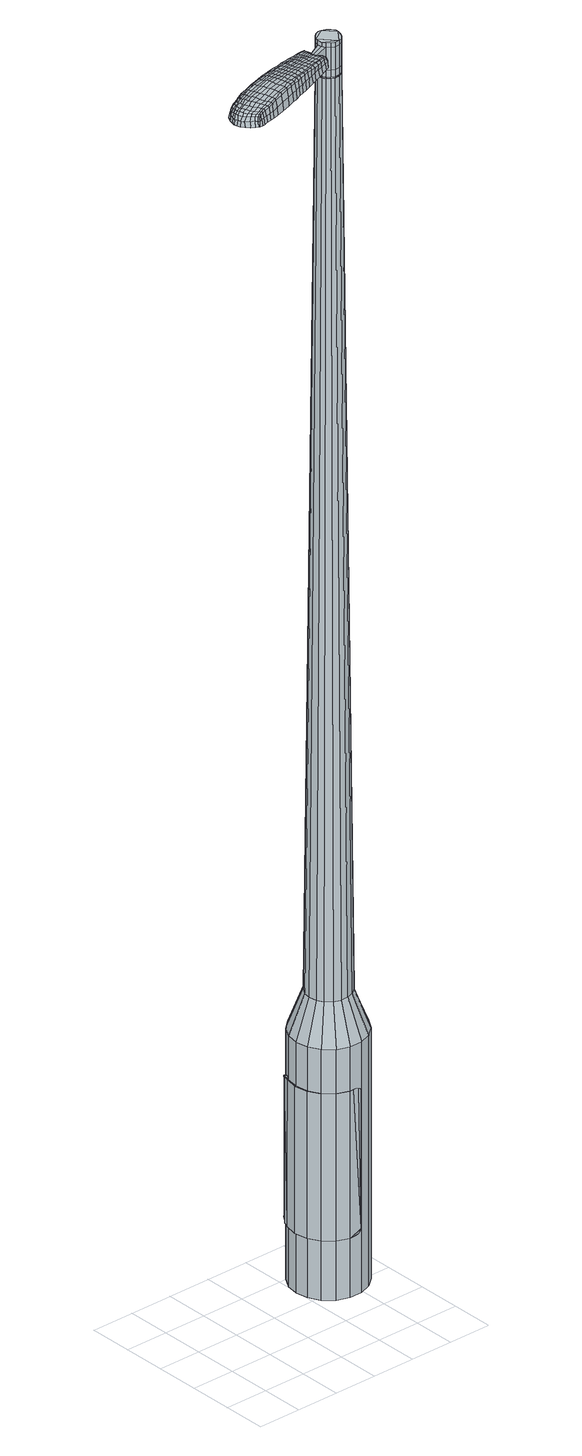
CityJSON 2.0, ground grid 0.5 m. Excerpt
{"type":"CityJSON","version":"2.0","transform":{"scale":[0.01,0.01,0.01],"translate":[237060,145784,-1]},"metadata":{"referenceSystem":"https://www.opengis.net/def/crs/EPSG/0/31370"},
"CityObjects":{
"object1":{"type":"GenericCityObject","attributes":{"cluster":570,"mean_distance_to_centroid":0.202,"new_centroid_x":237061.92,"new_centroid_y":145785.25,"mean_distance_to_camera":11.71,"H1":43.94,"H2":38.39,"Z_final":115.92,"cluster2":-1,"proj_x":237060.45,"proj_y":145781.13,"id_line":84807,"bearing_l":289.63,"distance":4.37,"orientation":"right","G_obj":199.63},"geometry":[{"type":"MultiSurface","lod":"2","boundaries":[[[0,1,2,3]],[[1,4,5,2]],[[4,6,7,5]],[[6,8,9,7]],[[8,10,11,9]],[[10,12,13,11]],[[12,14,15,13]],[[14,16,17,15]],[[16,18,19,17]],[[18,20,21,19]],[[20,22,23,21]],[[22,24,25,23]],[[24,26,27,25]],[[26,28,29,27]],[[28,30,31,29]],[[30,32,33,31]],[[32,34,35,33]],[[34,0,3,35]],[[36,37,38,39]],[[38,40,41,42]],[[41,43,42]],[[42,44,45,46]],[[45,47,46]],[[46,48,49,50]],[[49,51,50]],[[42,46,50,38]],[[50,52,39,38]],[[53,36,39]],[[2,5,7,35]],[[7,9,11,15]],[[11,13,15]],[[15,17,19,23]],[[19,21,23]],[[23,25,27,31]],[[27,29,31]],[[15,23,31,7]],[[31,33,35,7]],[[3,2,35]],[[1,0,54,55]],[[0,34,56,54]],[[34,32,57,56]],[[32,30,58,57]],[[30,28,59,58]],[[28,26,60,59]],[[26,24,61,60]],[[24,22,62,61]],[[22,20,63,62]],[[20,18,64,63]],[[18,16,65,64]],[[16,14,66,65]],[[14,12,67,66]],[[12,10,68,67]],[[10,8,69,68]],[[8,6,70,69]],[[6,4,71,70]],[[4,1,55,71]],[[55,54,72,73]],[[54,56,74,72]],[[56,57,75,74]],[[57,58,76,75]],[[58,59,77,76]],[[59,60,78,77]],[[60,61,79,78]],[[61,62,80,79]],[[62,63,81,80]],[[63,64,82,81]],[[64,65,83,82]],[[65,66,84,83]],[[66,67,85,84]],[[67,68,86,85]],[[68,69,87,86]],[[69,70,88,87]],[[70,71,89,88]],[[71,55,73,89]],[[90,91,92,93]],[[94,95,91,90]],[[96,97,95,94]],[[98,99,97,96]],[[100,101,99,98]],[[102,103,101,100]],[[79,104,103,102]],[[80,105,104,79]],[[81,106,105,80]],[[107,108,106,81]],[[83,109,108,107]],[[110,111,109,83]],[[112,113,111,110]],[[114,115,113,112]],[[116,117,115,114]],[[88,118,117,116]],[[119,120,118,88]],[[93,92,120,119]],[[121,122,123,124]],[[125,121,124,126]],[[127,125,126,128]],[[129,127,128,130]],[[131,129,130,132]],[[133,131,132,134]],[[135,133,134,136]],[[137,135,136,138]],[[139,137,138,140]],[[141,139,140,142]],[[143,141,142,144]],[[145,143,144,146]],[[147,145,146,148]],[[149,147,148,150]],[[151,149,150,152]],[[153,151,152,154]],[[73,72,90,93]],[[72,74,94,90]],[[74,75,96,94]],[[75,76,98,96]],[[76,77,100,98]],[[77,78,102,100]],[[78,79,102]],[[82,107,81]],[[82,83,107]],[[84,110,83]],[[84,85,112,110]],[[85,86,114,112]],[[86,87,116,114]],[[87,88,116]],[[89,119,88]],[[89,73,93,119]],[[155,156,92,91]],[[156,157,120,92]],[[157,118,120]],[[158,117,118]],[[158,159,115,117]],[[159,160,113,115]],[[160,161,111,113]],[[161,109,111]],[[162,108,109]],[[162,106,108]],[[163,103,104]],[[163,164,101,103]],[[164,165,99,101]],[[165,166,97,99]],[[166,167,95,97]],[[167,155,91,95]],[[39,52,153,168]],[[156,155,169,154]],[[53,39,168,122]],[[155,167,123,169]],[[36,53,122,121]],[[167,166,124,123]],[[37,36,121,125]],[[166,165,126,124]],[[38,37,125,127]],[[165,164,128,126]],[[40,38,127,129]],[[164,163,130,128]],[[41,40,129,131]],[[163,104,132,130]],[[43,41,131,133]],[[104,105,134,132]],[[42,43,133,135]],[[105,106,136,134]],[[44,42,135,137]],[[106,162,138,136]],[[45,44,137,139]],[[162,109,140,138]],[[47,45,139,141]],[[109,161,142,140]],[[46,47,141,143]],[[161,160,144,142]],[[48,46,143,145]],[[160,159,146,144]],[[49,48,145,147]],[[159,158,148,146]],[[51,49,147,149]],[[158,118,150,148]],[[50,51,149,151]],[[118,157,152,150]],[[52,50,151,153]],[[157,156,154,152]],[[153,154,170,171]],[[154,169,172,170]],[[169,123,173,172]],[[123,122,174,173]],[[122,168,175,174]],[[168,153,171,175]],[[176,177,178,179]],[[180,176,179,181]],[[176,180,182,183]],[[177,176,183,184]],[[185,186,187,188]],[[189,185,188,190]],[[185,189,191,192]],[[186,185,192,193]],[[194,195,196,197]],[[198,194,197,199]],[[194,198,200,201]],[[195,194,201,202]],[[203,204,205,206]],[[207,203,206,208]],[[203,207,209,210]],[[204,203,210,211]],[[212,213,214,215]],[[216,212,215,217]],[[212,216,218,219]],[[213,212,219,220]],[[221,222,223,224]],[[225,221,224,226]],[[221,225,227,228]],[[222,221,228,229]],[[230,231,232,233]],[[222,230,233,223]],[[230,222,229,234]],[[231,230,234,235]],[[236,237,238,239]],[[231,236,239,232]],[[236,231,235,240]],[[237,236,240,241]],[[242,180,181,243]],[[237,242,243,238]],[[242,237,241,244]],[[180,242,244,182]],[[245,246,247,248]],[[249,245,248,250]],[[245,249,251,252]],[[246,245,252,253]],[[254,255,256,257]],[[246,254,257,247]],[[254,246,253,258]],[[255,254,258,259]],[[260,261,262,263]],[[255,260,263,256]],[[260,255,259,264]],[[261,260,264,265]],[[266,267,268,269]],[[261,266,269,262]],[[266,261,265,270]],[[267,266,270,271]],[[272,177,184,273]],[[267,272,273,268]],[[272,267,271,274]],[[177,272,274,178]],[[275,276,277,278]],[[279,275,278,280]],[[275,279,281,282]],[[276,275,282,283]],[[284,285,286,287]],[[276,284,287,277]],[[284,276,283,288]],[[285,284,288,289]],[[290,291,292,293]],[[285,290,293,286]],[[290,285,289,294]],[[291,290,294,295]],[[296,189,190,297]],[[291,296,297,292]],[[296,291,295,298]],[[189,296,298,191]],[[299,300,301,302]],[[303,299,302,304]],[[299,303,305,306]],[[300,299,306,307]],[[308,309,310,311]],[[300,308,311,301]],[[308,300,307,312]],[[309,308,312,313]],[[314,315,316,317]],[[309,314,317,310]],[[314,309,313,318]],[[315,314,318,319]],[[320,321,322,323]],[[315,320,323,316]],[[320,315,319,324]],[[321,320,324,325]],[[326,186,193,327]],[[321,326,327,322]],[[326,321,325,328]],[[186,326,328,187]],[[329,215,214,330]],[[331,329,330,332]],[[329,331,333,334]],[[215,329,334,217]],[[335,331,332,336]],[[337,335,336,338]],[[335,337,339,340]],[[331,335,340,333]],[[341,337,338,342]],[[343,341,342,344]],[[341,343,345,346]],[[337,341,346,339]],[[347,343,344,348]],[[349,347,348,350]],[[347,349,351,352]],[[343,347,352,345]],[[353,349,350,354]],[[204,353,354,205]],[[353,204,211,355]],[[349,353,355,351]],[[356,357,202,201]],[[358,356,201,200]],[[356,358,359,360]],[[357,356,360,361]],[[362,363,361,360]],[[364,362,360,359]],[[362,364,365,366]],[[363,362,366,367]],[[368,369,367,366]],[[370,368,366,365]],[[368,370,371,372]],[[369,368,372,373]],[[374,375,373,372]],[[376,374,372,371]],[[374,376,209,207]],[[375,374,207,208]],[[377,378,379,380]],[[279,377,380,281]],[[377,279,280,381]],[[378,377,381,382]],[[383,198,199,384]],[[378,383,384,379]],[[383,378,382,385]],[[198,383,385,200]],[[386,387,388,389]],[[225,386,389,227]],[[386,225,226,390]],[[387,386,390,391]],[[392,393,394,395]],[[387,392,395,388]],[[392,387,391,396]],[[393,392,396,397]],[[398,195,202,399]],[[393,398,399,394]],[[398,393,397,400]],[[195,398,400,196]],[[401,402,403,404]],[[183,401,404,184]],[[401,183,182,405]],[[402,401,405,406]],[[407,408,409,410]],[[402,407,410,403]],[[407,402,406,411]],[[408,407,411,412]],[[413,206,205,414]],[[408,413,414,409]],[[413,408,412,415]],[[206,413,415,208]],[[416,417,418,419]],[[188,416,419,190]],[[416,188,187,420]],[[417,416,420,421]],[[422,210,209,423]],[[417,422,423,418]],[[422,417,421,424]],[[210,422,424,211]],[[425,426,427,428]],[[303,425,428,305]],[[425,303,304,429]],[[426,425,429,430]],[[431,216,217,432]],[[426,431,432,427]],[[431,426,430,433]],[[216,431,433,218]],[[434,435,436,437]],[[249,434,437,251]],[[434,249,250,438]],[[435,434,438,439]],[[440,441,442,443]],[[435,440,443,436]],[[440,435,439,444]],[[441,440,444,445]],[[446,213,220,447]],[[441,446,447,442]],[[446,441,445,448]],[[213,446,448,214]],[[449,450,439,438]],[[248,449,438,250]],[[449,248,247,451]],[[450,449,451,452]],[[453,454,445,444]],[[450,453,444,439]],[[453,450,452,455]],[[454,453,455,456]],[[457,330,214,448]],[[454,457,448,445]],[[457,454,456,458]],[[330,457,458,332]],[[459,460,461,462]],[[306,459,462,307]],[[459,306,305,428]],[[460,459,428,427]],[[463,334,333,464]],[[460,463,464,461]],[[463,460,427,432]],[[334,463,432,217]],[[465,466,452,451]],[[257,465,451,247]],[[465,257,256,467]],[[466,465,467,468]],[[469,470,456,455]],[[466,469,455,452]],[[469,466,468,471]],[[470,469,471,472]],[[473,336,332,458]],[[470,473,458,456]],[[473,470,472,474]],[[336,473,474,338]],[[475,476,477,478]],[[312,475,478,313]],[[475,312,307,462]],[[476,475,462,461]],[[479,340,339,480]],[[476,479,480,477]],[[479,476,461,464]],[[340,479,464,333]],[[481,482,468,467]],[[263,481,467,256]],[[481,263,262,483]],[[482,481,483,484]],[[485,486,472,471]],[[482,485,471,468]],[[485,482,484,487]],[[486,485,487,488]],[[489,342,338,474]],[[486,489,474,472]],[[489,486,488,490]],[[342,489,490,344]],[[491,492,493,494]],[[318,491,494,319]],[[491,318,313,478]],[[492,491,478,477]],[[495,346,345,496]],[[492,495,496,493]],[[495,492,477,480]],[[346,495,480,339]],[[497,498,484,483]],[[269,497,483,262]],[[497,269,268,499]],[[498,497,499,500]],[[501,502,488,487]],[[498,501,487,484]],[[501,498,500,503]],[[502,501,503,504]],[[505,348,344,490]],[[502,505,490,488]],[[505,502,504,506]],[[348,505,506,350]],[[507,508,509,510]],[[324,507,510,325]],[[507,324,319,494]],[[508,507,494,493]],[[511,352,351,512]],[[508,511,512,509]],[[511,508,493,496]],[[352,511,496,345]],[[513,514,500,499]],[[273,513,499,268]],[[513,273,184,404]],[[514,513,404,403]],[[515,516,504,503]],[[514,515,503,500]],[[515,514,403,410]],[[516,515,410,409]],[[517,354,350,506]],[[516,517,506,504]],[[517,516,409,414]],[[354,517,414,205]],[[518,519,421,420]],[[328,518,420,187]],[[518,328,325,510]],[[519,518,510,509]],[[520,355,211,424]],[[519,520,424,421]],[[520,519,509,512]],[[355,520,512,351]],[[521,522,382,381]],[[278,521,381,280]],[[521,278,277,523]],[[522,521,523,524]],[[525,358,200,385]],[[522,525,385,382]],[[525,522,524,526]],[[358,525,526,359]],[[527,528,529,530]],[[228,527,530,229]],[[527,228,227,389]],[[528,527,389,388]],[[531,532,533,534]],[[528,531,534,529]],[[531,528,388,395]],[[532,531,395,394]],[[535,357,361,536]],[[532,535,536,533]],[[535,532,394,399]],[[357,535,399,202]],[[537,538,524,523]],[[287,537,523,277]],[[537,287,286,539]],[[538,537,539,540]],[[541,364,359,526]],[[538,541,526,524]],[[541,538,540,542]],[[364,541,542,365]],[[543,544,545,546]],[[234,543,546,235]],[[543,234,229,530]],[[544,543,530,529]],[[547,548,549,550]],[[544,547,550,545]],[[547,544,529,534]],[[548,547,534,533]],[[551,363,367,552]],[[548,551,552,549]],[[551,548,533,536]],[[363,551,536,361]],[[553,554,540,539]],[[293,553,539,286]],[[553,293,292,555]],[[554,553,555,556]],[[557,370,365,542]],[[554,557,542,540]],[[557,554,556,558]],[[370,557,558,371]],[[559,560,561,562]],[[240,559,562,241]],[[559,240,235,546]],[[560,559,546,545]],[[563,564,565,566]],[[560,563,566,561]],[[563,560,545,550]],[[564,563,550,549]],[[567,369,373,568]],[[564,567,568,565]],[[567,564,549,552]],[[369,567,552,367]],[[569,570,556,555]],[[297,569,555,292]],[[569,297,190,419]],[[570,569,419,418]],[[571,376,371,558]],[[570,571,558,556]],[[571,570,418,423]],[[376,571,423,209]],[[572,573,406,405]],[[244,572,405,182]],[[572,244,241,562]],[[573,572,562,561]],[[574,575,412,411]],[[573,574,411,406]],[[574,573,561,566]],[[575,574,566,565]],[[576,375,208,415]],[[575,576,415,412]],[[576,575,565,568]],[[375,576,568,373]],[[577,578,579,580]],[[580,579,581,582]],[[583,581,579,584]],[[584,579,578,585]],[[586,587,588,589]],[[589,588,590,591]],[[592,590,588,593]],[[593,588,587,594]],[[595,596,597,598]],[[598,597,599,600]],[[601,599,597,602]],[[602,597,596,603]],[[604,605,606,607]],[[607,606,608,609]],[[610,608,606,611]],[[611,606,605,612]],[[613,614,615,616]],[[616,615,617,618]],[[619,617,615,620]],[[620,615,614,621]],[[622,623,624,625]],[[625,624,626,627]],[[628,626,624,629]],[[629,624,623,630]],[[631,632,633,634]],[[634,633,623,622]],[[630,623,633,635]],[[635,633,632,636]],[[637,638,639,640]],[[640,639,632,631]],[[636,632,639,641]],[[641,639,638,642]],[[582,581,643,644]],[[644,643,638,637]],[[642,638,643,645]],[[645,643,581,583]],[[646,647,648,649]],[[649,648,650,651]],[[652,650,648,653]],[[653,648,647,654]],[[655,656,657,658]],[[658,657,647,646]],[[654,647,657,659]],[[659,657,656,660]],[[661,662,663,664]],[[664,663,656,655]],[[660,656,663,665]],[[665,663,662,666]],[[667,668,669,670]],[[670,669,662,661]],[[666,662,669,671]],[[671,669,668,672]],[[585,578,673,674]],[[674,673,668,667]],[[672,668,673,675]],[[675,673,578,577]],[[676,677,678,679]],[[679,678,680,681]],[[682,680,678,683]],[[683,678,677,684]],[[685,686,687,688]],[[688,687,677,676]],[[684,677,687,689]],[[689,687,686,690]],[[691,692,693,694]],[[694,693,686,685]],[[690,686,693,695]],[[695,693,692,696]],[[591,590,697,698]],[[698,697,692,691]],[[696,692,697,699]],[[699,697,590,592]],[[700,701,702,703]],[[703,702,704,705]],[[706,704,702,707]],[[707,702,701,708]],[[709,710,711,712]],[[712,711,701,700]],[[708,701,711,713]],[[713,711,710,714]],[[715,716,717,718]],[[718,717,710,709]],[[714,710,717,719]],[[719,717,716,720]],[[721,722,723,724]],[[724,723,716,715]],[[720,716,723,725]],[[725,723,722,726]],[[594,587,727,728]],[[728,727,722,721]],[[726,722,727,729]],[[729,727,587,586]],[[613,616,730,731]],[[731,730,732,733]],[[734,732,730,735]],[[735,730,616,618]],[[733,732,736,737]],[[737,736,738,739]],[[740,738,736,741]],[[741,736,732,734]],[[739,738,742,743]],[[743,742,744,745]],[[746,744,742,747]],[[747,742,738,740]],[[745,744,748,749]],[[749,748,750,751]],[[752,750,748,753]],[[753,748,744,746]],[[751,750,754,755]],[[755,754,605,604]],[[612,605,754,756]],[[756,754,750,752]],[[603,757,758,602]],[[602,758,759,601]],[[760,759,758,761]],[[761,758,757,762]],[[762,763,764,761]],[[761,764,765,760]],[[766,765,764,767]],[[767,764,763,768]],[[768,769,770,767]],[[767,770,771,766]],[[772,771,770,773]],[[773,770,769,774]],[[774,775,776,773]],[[773,776,777,772]],[[610,777,776,608]],[[608,776,775,609]],[[778,779,780,781]],[[781,780,680,682]],[[681,680,780,782]],[[782,780,779,783]],[[600,599,784,785]],[[785,784,779,778]],[[783,779,784,786]],[[786,784,599,601]],[[787,788,789,790]],[[790,789,626,628]],[[627,626,789,791]],[[791,789,788,792]],[[793,794,795,796]],[[796,795,788,787]],[[792,788,795,797]],[[797,795,794,798]],[[603,596,799,800]],[[800,799,794,793]],[[798,794,799,801]],[[801,799,596,595]],[[802,803,804,805]],[[805,804,584,585]],[[583,584,804,806]],[[806,804,803,807]],[[808,809,810,811]],[[811,810,803,802]],[[807,803,810,812]],[[812,810,809,813]],[[604,607,814,815]],[[815,814,809,808]],[[813,809,814,816]],[[816,814,607,609]],[[817,818,819,820]],[[820,819,589,591]],[[586,589,819,821]],[[821,819,818,822]],[[610,611,823,824]],[[824,823,818,817]],[[822,818,823,825]],[[825,823,611,612]],[[826,827,704,828]],[[828,704,706]],[[705,704,829]],[[829,704,827,830]],[[618,617,831,832]],[[832,831,827,826]],[[830,827,831,833]],[[833,831,617,619]],[[834,835,836,837]],[[837,836,650,652]],[[651,650,836,838]],[[838,836,835,839]],[[840,841,842,843]],[[843,842,835,834]],[[839,835,842,844]],[[844,842,841,845]],[[621,614,846,847]],[[847,846,841,840]],[[845,841,846,848]],[[848,846,614,613]],[[839,849,850,838]],[[838,850,649,651]],[[646,649,850,851]],[[851,850,849,852]],[[845,853,854,844]],[[844,854,849,839]],[[852,849,854,855]],[[855,854,853,856]],[[613,731,857,848]],[[848,857,853,845]],[[856,853,857,858]],[[858,857,731,733]],[[859,860,861,862]],[[862,861,707,708]],[[706,707,861,828]],[[828,861,860,826]],[[734,735,863,864]],[[864,863,860,859]],[[826,860,863,832]],[[832,863,735,618]],[[852,865,866,851]],[[851,866,658,646]],[[655,658,866,867]],[[867,866,865,868]],[[856,869,870,855]],[[855,870,865,852]],[[868,865,870,871]],[[871,870,869,872]],[[733,737,873,858]],[[858,873,869,856]],[[872,869,873,874]],[[874,873,737,739]],[[875,876,877,878]],[[878,877,713,714]],[[708,713,877,862]],[[862,877,876,859]],[[740,741,879,880]],[[880,879,876,875]],[[859,876,879,864]],[[864,879,741,734]],[[868,881,867]],[[867,881,664,655]],[[661,664,881,882]],[[882,881,883]],[[872,884,885,871]],[[871,885,881,868]],[[883,881,885,886]],[[886,885,884,887]],[[739,743,888,874]],[[874,888,884,872]],[[887,884,888,889]],[[889,888,743,745]],[[890,891,892,893]],[[893,892,719,720]],[[714,719,892,878]],[[878,892,891,875]],[[746,747,894,895]],[[895,894,891,890]],[[875,891,894,880]],[[880,894,747,740]],[[883,896,897,882]],[[882,897,670,661]],[[667,670,897,898]],[[898,897,896,899]],[[887,900,901,886]],[[886,901,896,883]],[[899,896,901,902]],[[902,901,900,903]],[[745,749,904,889]],[[889,904,900,887]],[[903,900,904,905]],[[905,904,749,751]],[[906,907,908,909]],[[909,908,725,726]],[[720,725,908,893]],[[893,908,907,890]],[[752,753,910,911]],[[911,910,907,906]],[[890,907,910,895]],[[895,910,753,746]],[[899,912,913,898]],[[898,913,674,667]],[[585,674,913,805]],[[805,913,912,802]],[[903,914,915,902]],[[902,915,912,899]],[[802,912,915,811]],[[811,915,914,808]],[[751,755,916,905]],[[905,916,914,903]],[[808,914,916,815]],[[815,916,755,604]],[[822,917,918,821]],[[821,918,729,586]],[[726,729,918,909]],[[909,918,917,906]],[[612,756,919,825]],[[825,919,917,822]],[[906,917,919,911]],[[911,919,756,752]],[[783,920,921,782]],[[782,921,679,681]],[[676,679,921,922]],[[922,921,920,923]],[[601,759,924,786]],[[786,924,920,783]],[[923,920,924,925]],[[925,924,759,760]],[[926,927,928,929]],[[929,928,629,630]],[[628,629,928,790]],[[790,928,927,787]],[[930,931,932,933]],[[933,932,927,926]],[[787,927,932,796]],[[796,932,931,793]],[[762,757,934,935]],[[935,934,931,930]],[[793,931,934,800]],[[800,934,757,603]],[[923,936,937,922]],[[922,937,688,676]],[[685,688,937,938]],[[938,937,936,939]],[[760,765,940,925]],[[925,940,936,923]],[[939,936,940,941]],[[941,940,765,766]],[[942,943,944,945]],[[945,944,635,636]],[[630,635,944,929]],[[929,944,943,926]],[[946,947,948,949]],[[949,948,943,942]],[[926,943,948,933]],[[933,948,947,930]],[[768,763,950,951]],[[951,950,947,946]],[[930,947,950,935]],[[935,950,763,762]],[[939,952,953,938]],[[938,953,694,685]],[[691,694,953,954]],[[954,953,952,955]],[[766,771,956,941]],[[941,956,952,939]],[[955,952,956,957]],[[957,956,771,772]],[[958,959,960,961]],[[961,960,641,642]],[[636,641,960,945]],[[945,960,959,942]],[[962,963,964,965]],[[965,964,959,958]],[[942,959,964,949]],[[949,964,963,946]],[[774,769,966,967]],[[967,966,963,962]],[[946,963,966,951]],[[951,966,769,768]],[[955,968,969,954]],[[954,969,698,691]],[[591,698,969,820]],[[820,969,968,817]],[[772,777,970,957]],[[957,970,968,955]],[[817,968,970,824]],[[824,970,777,610]],[[807,971,972,806]],[[806,972,645,583]],[[642,645,972,961]],[[961,972,971,958]],[[813,973,974,812]],[[812,974,971,807]],[[958,971,974,965]],[[965,974,973,962]],[[609,775,975,816]],[[816,975,973,813]],[[962,973,975,967]],[[967,975,775,774]],[[577,580,179,178]],[[580,582,181,179]],[[592,593,192,191]],[[593,594,193,192]],[[595,598,197,196]],[[598,600,199,197]],[[619,620,219,218]],[[620,621,220,219]],[[622,625,224,223]],[[625,627,226,224]],[[631,634,233,232]],[[634,622,223,233]],[[637,640,239,238]],[[640,631,232,239]],[[582,644,243,181]],[[644,637,238,243]],[[652,653,252,251]],[[653,654,253,252]],[[654,659,258,253]],[[659,660,259,258]],[[660,665,264,259]],[[665,666,265,264]],[[666,671,270,265]],[[671,672,271,270]],[[672,675,274,271]],[[675,577,178,274]],[[682,683,282,281]],[[683,684,283,282]],[[684,689,288,283]],[[689,690,289,288]],[[690,695,294,289]],[[695,696,295,294]],[[696,699,298,295]],[[699,592,191,298]],[[700,703,302,301]],[[703,705,304,302]],[[709,712,311,310]],[[712,700,301,311]],[[715,718,317,316]],[[718,709,310,317]],[[721,724,323,322]],[[724,715,316,323]],[[594,728,327,193]],[[728,721,322,327]],[[778,781,380,379]],[[781,682,281,380]],[[600,785,384,199]],[[785,778,379,384]],[[627,791,390,226]],[[791,792,391,390]],[[792,797,396,391]],[[797,798,397,396]],[[798,801,400,397]],[[801,595,196,400]],[[705,829,429,304]],[[829,830,430,429]],[[830,833,433,430]],[[833,619,218,433]],[[834,837,437,436]],[[837,652,251,437]],[[840,843,443,442]],[[843,834,436,443]],[[621,847,447,220]],[[847,840,442,447]],[[976,977,978,979]],[[980,981,979,978]],[[982,983,984,985]],[[986,987,988,989]],[[977,990,991,978]],[[992,980,978,991]],[[993,982,985,994]],[[995,996,987,986]],[[990,997,998,991]],[[998,999,992,991]],[[1000,993,994,1001]],[[1002,996,995,1003]],[[997,1004,1005,998]],[[1005,1006,999,998]],[[1007,1000,1001,1008]],[[1009,1002,1003,1010]],[[1011,1012,1013,1014]],[[1015,1016,1012,1011]],[[1015,1017,1018,1016]],[[1017,1019,1020,1018]],[[1021,1022,1023,1024]],[[1025,1026,1022,1021]],[[1027,1028,1026,1025]],[[1029,1030,1028,1027]],[[1024,1013,1012,1021]],[[1021,1012,1016,1025]],[[1016,1018,1027,1025]],[[1018,1020,1029,1027]],[[985,984,981,980]],[[994,985,980,992]],[[999,1001,994,992]],[[1006,1008,1001,999]],[[986,989,983,982]],[[995,986,982,993]],[[1003,995,993,1000]],[[1010,1003,1000,1007]],[[987,1011,1014,988]],[[996,1015,1011,987]],[[1017,1015,996,1002]],[[1019,1017,1002,1009]],[[1031,1032,1033,1034]],[[1033,1035,1036,1037]],[[1033,1037,1038,1039]],[[1033,1039,1034]],[[1040,1031,1034,1041]],[[1042,1041,1034,1043]],[[1044,1043,1034]],[[1045,1033,1032,1046]],[[1047,1045,1046,1048]],[[1049,1047,1048,1050]],[[1051,1049,1050,1052]],[[1053,1051,1052,1054]],[[1054,1055,1056,1057]],[[1054,1057,1058,1059]],[[1054,1059,1060,1061]],[[1060,1062,1063,1064]],[[1060,1064,1065,1066]],[[1060,1066,1061]],[[1054,1061,1053]],[[1067,1068,1032,1031]],[[1069,1070,1035,1033]],[[1071,1072,1044,1034]],[[1068,1073,1046,1032]],[[1074,1069,1033,1045]],[[1073,1075,1048,1046]],[[1076,1074,1045,1047]],[[1075,1077,1050,1048]],[[1078,1076,1047,1049]],[[1077,1079,1052,1050]],[[1080,1078,1049,1051]],[[1079,1081,1054,1052]],[[1082,1080,1051,1053]],[[1081,1083,1055,1054]],[[1084,1085,1062,1060]],[[1086,1082,1053,1061]],[[1056,1055,1083,1087]],[[1057,1056,1087,1088]],[[1058,1057,1088,1089]],[[1059,1058,1089,1090]],[[1060,1059,1090,1084]],[[1091,1067,1031,1040]],[[1092,1091,1040,1041]],[[1093,1092,1041,1042]],[[1094,1093,1042,1043]],[[1072,1094,1043,1044]],[[1036,1035,1070,1095]],[[1063,1062,1085,1096]],[[1037,1036,1095,1097]],[[1038,1037,1097,1098]],[[1039,1038,1098,1099]],[[1034,1039,1099,1071]],[[1064,1063,1096,1100]],[[1065,1064,1100,1101]],[[1066,1065,1101,1102]],[[1061,1066,1102,1086]]]}]}
},
"vertices":[
[151,109,384],[149,123,384],[149,123,96],[151,109,96],[151,137,384],[151,137,96],[159,150,384],[159,150,96],[170,160,384],[170,160,96],[184,164,384],[184,164,96],[198,164,384],[198,164,96],[212,159,384],[212,159,96],[223,150,384],[223,150,96],[231,137,384],[231,137,96],[233,122,384],[233,122,96],[231,108,384],[231,108,96],[223,95,384],[223,95,96],[212,86,384],[212,86,96],[198,81,384],[198,81,96],[183,81,384],[183,81,96],[169,86,384],[169,86,96],[158,96,384],[158,96,96],[184,111,1524],[188,109,1524],[193,109,1524],[178,118,1524],[198,111,1524],[201,114,1524],[204,123,1524],[203,118,1524],[204,127,1524],[201,131,1524],[193,136,1524],[198,134,1524],[189,136,1524],[184,134,1524],[178,127,1524],[181,131,1524],[177,123,1524],[180,114,1524],[167,114,429],[166,123,429],[171,107,429],[178,101,429],[186,98,429],[195,98,429],[203,101,429],[210,106,429],[214,114,429],[216,123,429],[215,131,429],[210,139,429],[204,144,429],[195,147,429],[187,148,429],[178,145,429],[172,139,429],[167,131,429],[178,118,1483],[177,123,1483],[180,114,1483],[184,111,1483],[188,109,1483],[193,109,1483],[198,111,1483],[201,114,1483],[203,118,1483],[204,123,1483],[204,127,1483],[201,131,1483],[198,134,1483],[193,136,1483],[189,136,1483],[184,134,1483],[181,131,1483],[178,127,1483],[179,118,1483],[179,118,1485],[178,123,1485],[178,123,1483],[181,115,1483],[181,115,1485],[184,112,1483],[184,112,1485],[189,110,1483],[189,110,1485],[193,110,1483],[193,110,1485],[197,112,1483],[197,112,1485],[201,114,1485],[203,118,1485],[204,123,1485],[203,127,1483],[203,127,1485],[201,131,1485],[197,134,1483],[197,134,1485],[193,135,1483],[193,135,1485],[189,135,1483],[189,135,1485],[185,134,1483],[185,134,1485],[181,131,1485],[179,127,1483],[179,127,1485],[184,111,1519],[180,114,1519],[180,114,1493],[184,111,1493],[188,109,1519],[188,109,1493],[193,109,1519],[193,109,1493],[198,111,1519],[198,111,1493],[201,114,1519],[201,114,1493],[203,118,1519],[203,118,1493],[204,123,1519],[204,123,1493],[204,127,1519],[204,127,1493],[201,131,1519],[201,131,1493],[198,134,1519],[198,134,1493],[193,136,1519],[193,136,1493],[189,136,1519],[189,136,1493],[184,134,1519],[184,134,1493],[181,131,1519],[181,131,1493],[178,127,1519],[178,127,1493],[177,123,1519],[177,123,1493],[178,118,1485],[177,123,1485],[178,127,1485],[184,134,1485],[189,136,1485],[193,136,1485],[198,134,1485],[204,127,1485],[198,111,1485],[193,109,1485],[188,109,1485],[184,111,1485],[180,114,1485],[178,118,1519],[178,118,1493],[160,115,1513],[160,115,1518],[161,112,1513],[162,109,1513],[162,109,1518],[161,112,1518],[84,105,1519],[91,108,1518],[89,109,1509],[82,106,1510],[76,103,1519],[74,104,1510],[77,102,1526],[86,104,1525],[92,106,1525],[97,69,1519],[104,72,1518],[104,74,1525],[97,71,1525],[89,66,1519],[89,68,1526],[88,64,1510],[96,67,1510],[103,70,1509],[22,61,1519],[21,64,1519],[20,64,1513],[21,61,1513],[24,58,1519],[24,57,1513],[26,58,1524],[24,61,1524],[22,65,1524],[92,86,1530],[99,88,1529],[98,91,1529],[91,89,1530],[83,83,1531],[82,86,1531],[84,79,1530],[93,82,1530],[100,85,1529],[168,113,1512],[167,116,1512],[166,115,1517],[167,113,1517],[169,110,1512],[167,110,1517],[168,110,1506],[167,113,1506],[166,116,1506],[29,84,1519],[32,86,1519],[31,87,1512],[28,85,1512],[27,83,1518],[26,84,1512],[28,82,1522],[30,83,1523],[33,85,1524],[36,88,1519],[41,90,1519],[40,91,1512],[35,89,1512],[37,87,1524],[42,89,1525],[47,92,1519],[54,95,1519],[53,96,1511],[45,93,1511],[48,91,1526],[55,94,1526],[65,99,1519],[63,100,1510],[66,98,1526],[155,126,1513],[148,124,1513],[149,123,1518],[156,125,1517],[161,128,1512],[160,127,1516],[160,128,1506],[154,127,1507],[147,125,1507],[141,122,1514],[133,120,1515],[135,119,1520],[142,121,1519],[139,123,1507],[132,121,1507],[126,118,1515],[119,116,1516],[120,115,1522],[127,117,1521],[125,119,1508],[117,117,1508],[112,114,1517],[105,112,1517],[106,111,1524],[113,113,1523],[110,115,1508],[103,113,1509],[98,110,1518],[99,108,1524],[96,111,1509],[40,50,1519],[43,51,1519],[43,52,1524],[40,52,1523],[38,50,1518],[38,51,1522],[37,49,1512],[40,49,1512],[43,49,1512],[48,52,1519],[54,54,1519],[54,55,1525],[48,54,1524],[48,51,1512],[53,52,1512],[59,55,1519],[67,58,1519],[67,60,1526],[60,57,1526],[59,54,1511],[66,56,1511],[78,62,1519],[78,64,1526],[77,60,1510],[165,98,1513],[158,95,1513],[158,93,1507],[165,96,1507],[170,100,1512],[170,99,1506],[169,101,1516],[165,99,1517],[158,96,1518],[151,92,1514],[144,89,1515],[144,87,1507],[151,90,1507],[152,93,1519],[145,90,1520],[137,86,1515],[131,83,1516],[130,81,1508],[137,84,1508],[138,87,1521],[131,85,1522],[124,80,1517],[117,77,1517],[116,75,1509],[123,78,1508],[124,82,1523],[117,79,1524],[110,74,1518],[110,73,1509],[111,76,1524],[161,111,1519],[161,113,1519],[154,109,1520],[154,111,1520],[155,106,1520],[162,108,1519],[147,106,1522],[147,109,1522],[140,103,1523],[139,106,1523],[141,101,1523],[148,103,1521],[133,101,1524],[132,104,1524],[126,98,1525],[125,101,1525],[128,95,1525],[134,98,1524],[119,96,1526],[118,99,1526],[113,93,1527],[112,96,1527],[114,90,1527],[121,93,1526],[106,91,1528],[105,94,1528],[107,88,1528],[26,62,1527],[25,66,1527],[29,59,1526],[33,60,1527],[31,64,1528],[29,68,1528],[37,66,1529],[35,70,1529],[39,63,1528],[45,65,1530],[43,69,1530],[42,72,1530],[50,71,1531],[49,75,1531],[52,67,1530],[61,70,1531],[59,74,1531],[58,78,1531],[71,78,1531],[70,82,1531],[73,75,1531],[35,50,1518],[33,52,1519],[32,50,1513],[35,49,1513],[36,51,1523],[34,53,1523],[28,54,1519],[28,53,1513],[30,55,1524],[25,81,1518],[24,79,1518],[25,79,1523],[27,81,1523],[24,82,1513],[23,79,1513],[22,76,1519],[21,72,1519],[22,72,1524],[23,76,1523],[21,76,1513],[20,72,1513],[20,68,1519],[22,69,1524],[19,68,1513],[86,103,1528],[87,101,1528],[94,103,1528],[93,105,1527],[78,100,1528],[79,98,1529],[88,98,1529],[89,95,1530],[96,98,1529],[95,101,1528],[79,96,1529],[80,92,1530],[90,92,1530],[97,95,1529],[81,89,1531],[97,72,1528],[96,75,1529],[88,71,1529],[89,69,1528],[104,75,1527],[103,77,1528],[95,78,1529],[86,75,1530],[101,81,1528],[172,102,1512],[171,104,1512],[170,104,1517],[170,102,1517],[171,101,1506],[170,103,1506],[170,107,1512],[169,107,1517],[169,106,1506],[163,127,1512],[163,126,1512],[162,126,1506],[162,128,1506],[162,126,1517],[162,125,1517],[164,123,1512],[165,121,1512],[164,121,1506],[163,124,1506],[163,123,1517],[164,120,1517],[166,118,1512],[165,118,1506],[165,118,1517],[157,124,1519],[157,123,1519],[150,122,1520],[150,121,1520],[158,121,1519],[159,118,1519],[151,118,1520],[152,116,1520],[160,116,1519],[153,113,1520],[165,100,1519],[165,102,1519],[158,99,1520],[158,97,1520],[164,105,1519],[157,102,1520],[142,120,1521],[143,118,1521],[135,118,1522],[136,116,1522],[144,116,1521],[145,114,1521],[137,114,1522],[138,111,1523],[146,111,1522],[139,109,1523],[151,95,1521],[151,96,1521],[144,94,1522],[144,92,1522],[150,100,1521],[143,97,1522],[128,116,1523],[129,114,1523],[121,114,1524],[122,112,1524],[130,112,1523],[131,109,1524],[123,109,1525],[124,107,1525],[132,106,1524],[125,104,1525],[138,89,1523],[137,91,1523],[130,88,1524],[131,86,1524],[136,94,1524],[129,92,1525],[114,111,1525],[115,110,1525],[107,109,1526],[108,107,1526],[116,107,1526],[117,104,1526],[109,105,1527],[110,102,1527],[118,102,1526],[111,99,1527],[124,83,1525],[123,85,1525],[116,83,1526],[117,81,1526],[122,89,1526],[115,86,1527],[100,107,1527],[101,105,1527],[102,103,1527],[103,100,1528],[104,97,1528],[110,78,1527],[110,80,1527],[108,84,1528],[39,52,1525],[36,53,1525],[42,53,1526],[40,54,1526],[32,56,1526],[36,57,1527],[29,82,1525],[27,80,1525],[31,81,1526],[32,83,1525],[26,77,1525],[25,73,1526],[29,75,1527],[30,78,1526],[25,70,1526],[29,71,1527],[47,55,1526],[45,56,1527],[53,56,1527],[51,58,1528],[42,59,1528],[48,61,1529],[37,85,1526],[36,83,1527],[42,86,1528],[42,88,1527],[35,80,1527],[35,77,1528],[41,79,1529],[41,83,1528],[35,73,1528],[41,76,1530],[59,58,1528],[57,60,1529],[67,61,1528],[65,63,1529],[55,63,1529],[63,66,1530],[48,90,1528],[48,88,1528],[56,91,1529],[56,93,1528],[48,85,1529],[48,82,1530],[56,85,1530],[56,88,1530],[48,78,1530],[57,81,1531],[78,65,1529],[77,67,1529],[75,71,1530],[67,97,1528],[67,95,1529],[67,92,1530],[68,89,1530],[69,85,1531],[90,107,1509],[92,106,1518],[85,104,1518],[83,105,1509],[77,101,1519],[75,102,1510],[78,100,1525],[86,102,1525],[93,105,1525],[103,75,1525],[103,74,1518],[96,71,1518],[97,73,1525],[88,68,1519],[89,69,1525],[87,66,1510],[95,69,1509],[102,72,1509],[22,65,1513],[23,65,1519],[24,62,1519],[23,62,1513],[26,59,1519],[25,58,1513],[27,59,1524],[25,62,1524],[24,65,1524],[97,91,1528],[98,88,1528],[91,86,1529],[90,89,1529],[83,83,1529],[82,86,1529],[84,79,1529],[93,83,1529],[99,85,1528],[164,115,1516],[165,115,1512],[166,112,1512],[165,112,1516],[167,110,1512],[166,110,1516],[166,109,1506],[165,112,1506],[164,115,1506],[31,85,1512],[33,84,1519],[30,83,1518],[29,84,1512],[28,81,1518],[27,82,1512],[29,81,1522],[31,82,1523],[34,83,1523],[41,89,1512],[42,88,1519],[37,86,1519],[36,87,1512],[38,85,1524],[43,87,1525],[53,94,1511],[55,93,1519],[48,91,1519],[46,92,1511],[49,90,1525],[56,92,1526],[66,97,1519],[64,98,1510],[67,96,1526],[149,121,1518],[148,122,1513],[155,124,1513],[156,124,1517],[160,125,1512],[160,125,1515],[159,126,1506],[154,125,1506],[147,123,1507],[135,117,1520],[134,118,1514],[141,120,1514],[142,119,1519],[140,121,1507],[132,119,1507],[121,113,1522],[120,114,1516],[127,116,1515],[128,115,1521],[125,117,1508],[118,115,1508],[107,109,1523],[105,110,1517],[112,112,1516],[114,111,1522],[111,113,1508],[104,111,1508],[98,108,1517],[100,107,1524],[97,109,1509],[43,54,1523],[43,53,1519],[40,52,1518],[40,54,1523],[38,52,1518],[38,53,1522],[38,51,1512],[40,51,1512],[43,51,1512],[53,57,1525],[53,56,1519],[48,54,1519],[48,56,1524],[47,53,1512],[53,54,1512],[67,61,1526],[66,60,1519],[59,57,1519],[59,59,1525],[58,56,1511],[66,58,1511],[77,64,1519],[78,65,1526],[76,62,1510],[157,95,1507],[157,96,1513],[164,99,1513],[164,98,1506],[169,102,1512],[168,100,1506],[168,102,1515],[164,101,1517],[158,98,1518],[143,89,1507],[143,91,1514],[150,94,1514],[150,92,1507],[151,95,1519],[144,92,1520],[129,83,1508],[130,85,1516],[137,88,1515],[136,86,1508],[137,89,1521],[130,86,1522],[115,77,1508],[116,79,1517],[123,82,1516],[122,80,1508],[123,84,1522],[116,81,1523],[109,76,1517],[109,74,1509],[110,78,1524],[161,111,1518],[160,113,1518],[154,108,1519],[153,111,1519],[155,106,1519],[161,108,1518],[147,106,1520],[146,108,1520],[140,103,1521],[139,106,1521],[141,100,1521],[148,103,1520],[133,101,1523],[132,103,1523],[126,98,1524],[125,101,1524],[127,95,1524],[134,98,1523],[119,96,1525],[118,99,1525],[112,93,1526],[111,96,1526],[113,90,1526],[120,93,1525],[105,91,1527],[104,94,1527],[106,88,1527],[26,66,1526],[28,63,1526],[30,60,1525],[33,61,1526],[31,64,1526],[30,68,1526],[36,70,1528],[37,66,1528],[39,63,1527],[46,66,1528],[44,69,1529],[43,72,1529],[49,75,1530],[51,71,1530],[52,68,1529],[61,71,1530],[59,74,1530],[58,77,1530],[70,82,1530],[71,79,1530],[72,75,1530],[33,52,1513],[34,53,1518],[36,52,1518],[36,51,1512],[37,53,1523],[35,54,1523],[30,56,1519],[29,55,1513],[31,57,1523],[27,78,1523],[26,78,1518],[27,80,1518],[28,80,1523],[26,81,1512],[25,79,1512],[24,72,1523],[23,72,1519],[24,75,1519],[25,75,1523],[23,75,1513],[22,72,1513],[23,68,1519],[24,69,1524],[22,68,1513],[94,103,1527],[87,100,1527],[87,102,1527],[93,104,1526],[78,99,1527],[79,98,1528],[95,97,1528],[88,95,1528],[88,98,1528],[94,100,1527],[79,95,1528],[80,92,1529],[89,92,1529],[96,94,1528],[81,89,1529],[88,72,1528],[96,75,1527],[96,74,1527],[88,70,1527],[103,76,1526],[102,78,1527],[94,79,1528],[86,75,1528],[101,81,1527],[168,103,1516],[169,103,1512],[168,102,1516],[169,101,1506],[168,102,1506],[168,106,1512],[167,106,1516],[167,105,1506],[160,125,1506],[161,125,1512],[161,126,1512],[160,126,1506],[161,125,1516],[161,124,1516],[162,120,1506],[163,120,1512],[162,123,1512],[161,123,1506],[161,122,1516],[162,119,1516],[164,118,1512],[163,117,1506],[163,117,1516],[156,122,1518],[156,123,1518],[149,121,1519],[150,120,1519],[158,118,1518],[157,120,1518],[150,118,1519],[151,116,1519],[159,116,1518],[152,113,1519],[157,99,1519],[164,102,1518],[164,101,1518],[157,98,1519],[163,105,1518],[156,102,1519],[143,118,1520],[142,119,1520],[135,117,1521],[135,116,1521],[144,113,1520],[143,116,1520],[136,114,1521],[137,111,1521],[145,111,1520],[138,108,1521],[143,94,1521],[150,96,1520],[151,95,1520],[144,93,1521],[149,100,1520],[142,97,1521],[128,114,1522],[121,112,1523],[121,111,1523],[130,109,1522],[129,111,1522],[122,109,1523],[123,106,1524],[131,106,1523],[124,104,1524],[129,88,1523],[136,91,1522],[137,90,1522],[130,87,1523],[135,94,1522],[128,92,1523],[114,109,1524],[114,110,1524],[107,108,1525],[107,107,1525],[116,104,1525],[115,107,1524],[108,104,1525],[109,102,1526],[117,101,1525],[110,99,1526],[116,83,1525],[123,86,1524],[123,84,1524],[116,82,1525],[121,89,1524],[114,86,1525],[100,105,1526],[100,106,1526],[102,99,1527],[101,102,1526],[103,97,1527],[109,80,1526],[110,79,1526],[108,84,1526],[37,55,1524],[39,54,1524],[42,55,1525],[40,55,1525],[33,57,1525],[37,58,1525],[32,80,1525],[29,79,1524],[30,81,1524],[33,82,1525],[30,74,1526],[26,73,1525],[27,76,1524],[31,78,1525],[26,70,1525],[30,71,1526],[45,57,1526],[47,56,1526],[53,58,1526],[51,59,1527],[42,60,1526],[48,62,1527],[42,85,1527],[37,83,1526],[38,84,1526],[43,86,1526],[42,79,1528],[35,76,1527],[36,80,1526],[42,82,1527],[35,73,1527],[42,76,1528],[57,61,1527],[59,60,1527],[66,62,1527],[65,64,1528],[55,64,1528],[63,67,1529],[56,90,1528],[48,87,1527],[49,89,1527],[56,91,1527],[56,84,1529],[48,81,1529],[48,84,1528],[56,87,1528],[49,78,1529],[57,81,1530],[76,68,1528],[77,66,1528],[74,71,1529],[67,94,1528],[67,95,1528],[68,88,1529],[68,91,1529],[69,85,1530],[160,126,1508],[162,120,1508],[131,110,1509],[128,118,1509],[110,104,1510],[108,112,1510],[73,91,1512],[70,100,1512],[87,106,1511],[90,97,1511],[56,85,1513],[43,80,1514],[40,88,1514],[53,94,1513],[164,114,1508],[134,103,1509],[113,95,1510],[76,82,1512],[93,88,1511],[59,76,1513],[46,72,1514],[167,107,1508],[136,95,1509],[116,87,1510],[79,73,1512],[96,79,1511],[49,63,1514],[62,67,1513],[169,101,1508],[139,88,1509],[119,79,1510],[82,65,1512],[99,71,1511],[52,55,1514],[65,58,1513],[31,75,1514],[27,72,1514],[25,79,1514],[28,83,1514],[34,67,1514],[29,65,1514],[37,59,1514],[32,59,1514],[39,51,1514],[34,52,1514],[23,68,1515],[22,64,1515],[21,65,1515],[22,72,1515],[25,64,1515],[22,63,1515],[26,60,1515],[22,62,1515],[28,56,1515],[23,61,1515],[186,80,334],[182,80,334],[182,80,165],[196,80,171],[186,80,165],[190,80,165],[193,80,166],[195,80,167],[196,80,169],[190,80,334],[193,80,333],[195,80,332],[196,80,331],[196,80,328],[168,85,165],[168,85,334],[157,95,165],[157,95,334],[150,108,165],[150,108,334],[147,123,165],[147,123,334],[150,138,165],[150,138,334],[152,141,334],[153,145,334],[155,147,333],[156,149,332],[156,150,331],[157,150,328],[152,141,165],[157,150,171],[156,150,169],[156,149,167],[155,147,166],[153,145,165],[186,83,334],[182,83,334],[182,83,165],[186,83,165],[196,83,171],[196,83,328],[170,88,334],[170,88,165],[159,97,334],[159,97,165],[152,109,334],[152,109,165],[150,123,334],[150,123,165],[152,137,334],[152,137,165],[154,140,334],[159,149,328],[159,149,171],[154,140,165],[156,143,334],[157,146,333],[158,147,332],[159,149,331],[190,83,334],[193,83,333],[195,83,332],[196,83,331],[190,83,165],[159,149,169],[193,83,166],[195,83,167],[196,83,169],[158,147,167],[157,146,166],[156,143,165]
]}
